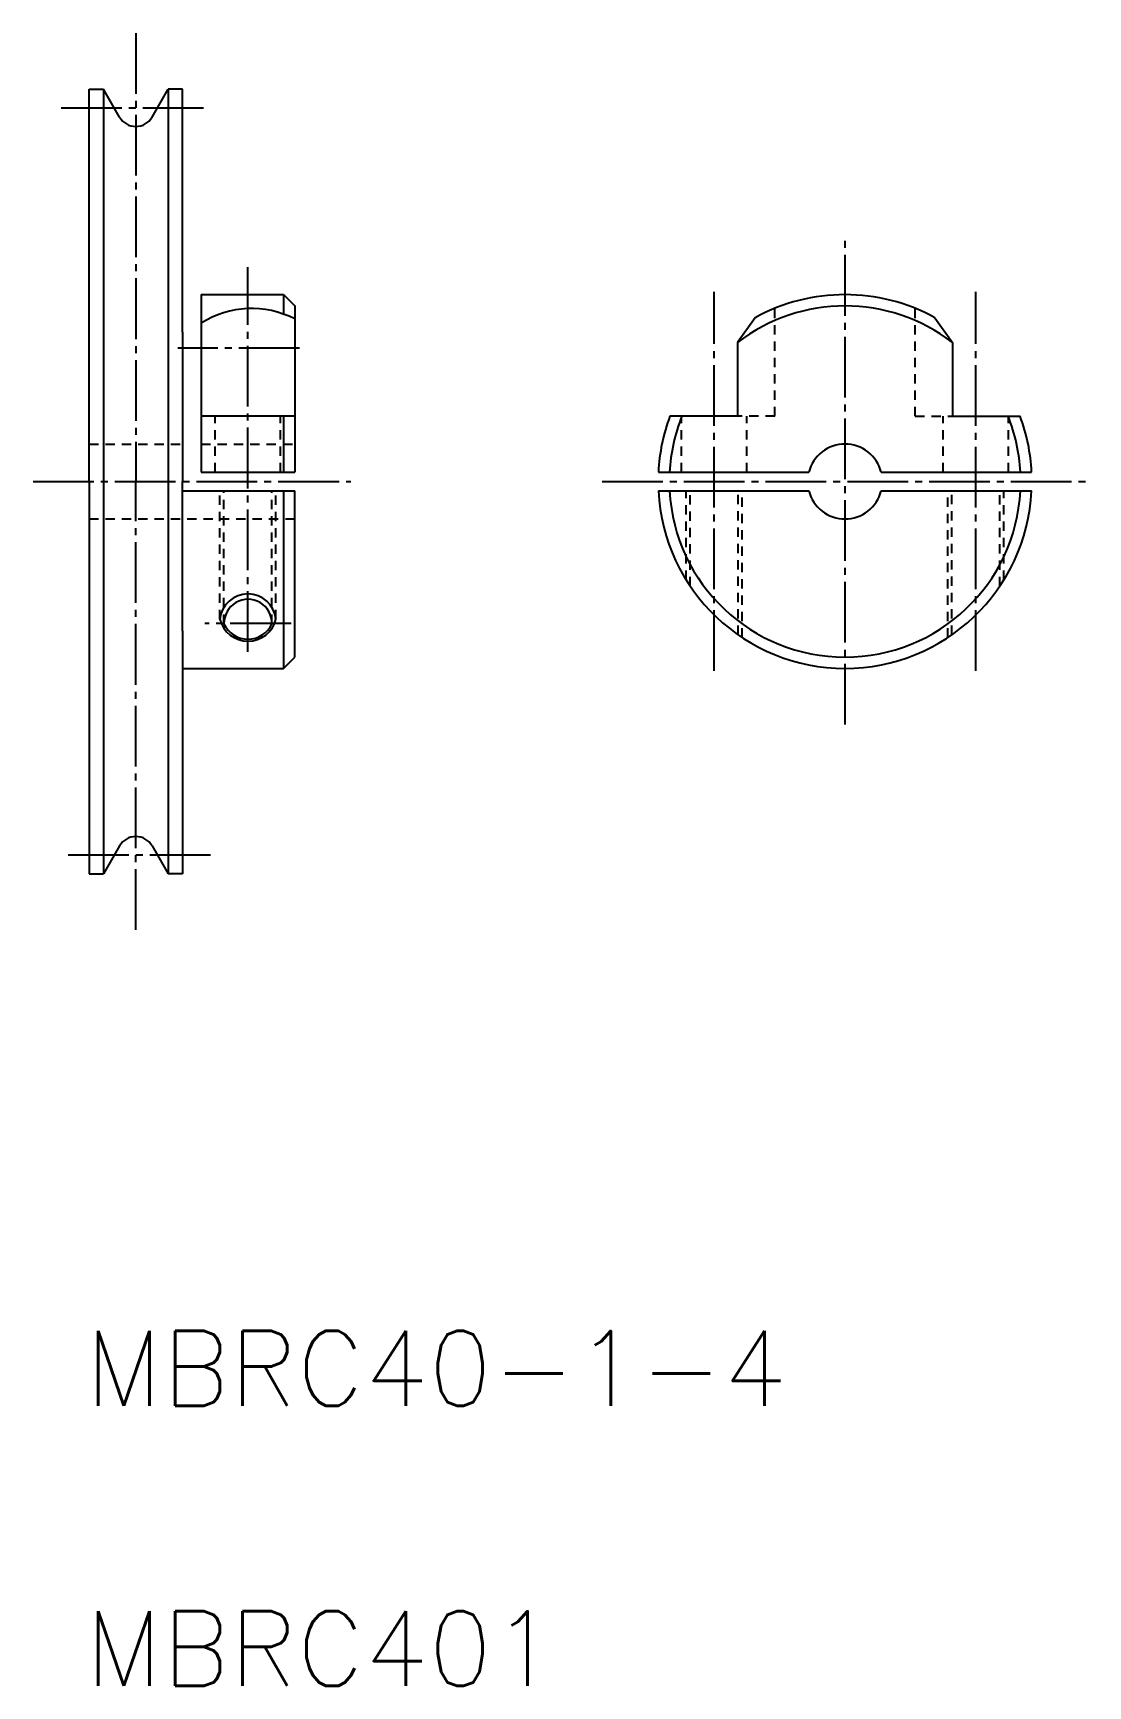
# Model space of a CAD drawing. Extents: x -204.6 to -148.2, y -7.5 to 80.9.
import ezdxf

# ---------------------------------------------------------------- set-up
doc = ezdxf.new("R2010")
doc.units = 0
doc.header["$LTSCALE"] = 0.25
doc.linetypes.add('CENTER', pattern=[17.5, 13, -1.5, 1.5, -1.5])
doc.linetypes.add('DASHED', pattern=[3.5, 2, -1.5])
doc.layers.get('0').update_dxf_attribs({"linetype": 'CONTINUOUS'})
doc.layers.add('CENTER', color=1, linetype='CENTER')
doc.styles.get("Standard").update_dxf_attribs({"font": 'txt.shx'})

msp = doc.modelspace()

# ---------------------------------------------------------------- linework, layer by layer
at = {"color": 7, "linetype": 'CONTINUOUS'}
for p, q in [((-201.607, 56.935), (-201.607, 77.935)), ((-201.607, 77.935), (-200.839, 77.935)), ((-200.839, 77.935), (-200.839, 35.935)), ((-199.973, 76.435), (-200.839, 77.935)), ((-198.241, 76.435), (-197.375, 77.935)), ((-197.375, 77.935), (-197.375, 35.935)), ((-196.607, 77.935), (-197.375, 77.935)), ((-196.607, 64.935), (-196.607, 77.935)), ((-195.607, 66.935), (-195.607, 57.435)), ((-195.607, 66.935), (-191.207, 66.935)), ((-191.207, 66.935), (-190.607, 66.335)), ((-191.207, 66.935), (-191.207, 65.896)), ((-190.607, 66.335), (-190.607, 57.435)), ((-196.607, 64.935), (-196.607, 56.935)), ((-191.207, 60.435), (-191.207, 57.435)), ((-166.908, 60.435), (-170.526, 60.435)), ((-155.408, 60.435), (-151.791, 60.435)), ((-201.607, 56.935), (-201.607, 35.935)), ((-196.607, 48.935), (-196.607, 56.935)), ((-195.607, 57.435), (-190.607, 57.435)), ((-171.146, 57.435), (-163.095, 57.435)), ((-159.222, 57.435), (-151.171, 57.435)), ((-196.607, 56.435), (-190.607, 56.435)), ((-191.207, 56.435), (-191.207, 46.935)), ((-190.607, 47.535), (-190.607, 56.435)), ((-171.146, 56.435), (-163.095, 56.435)), ((-159.222, 56.435), (-151.171, 56.435)), ((-196.607, 48.935), (-196.607, 35.935)), ((-196.607, 46.935), (-191.207, 46.935)), ((-191.207, 46.935), (-190.607, 47.535)), ((-199.973, 37.435), (-200.839, 35.935)), ((-198.241, 37.435), (-197.375, 35.935)), ((-201.607, 35.935), (-200.839, 35.935)), ((-196.607, 35.935), (-197.375, 35.935))]:
    msp.add_line(p, q, dxfattribs=at)
for p, q in [((-165.967, 65.703), (-166.908, 64.371)), ((-156.35, 65.703), (-155.408, 64.371)), ((-166.908, 64.371), (-166.908, 60.435)), ((-155.408, 64.371), (-155.408, 60.435)), ((-190.607, 60.435), (-195.607, 60.435))]:
    msp.add_line(p, q)
at = {"color": 3, "linetype": 'DASHED'}
for p, q in [((-164.908, 60.435), (-164.908, 66.205)), ((-157.408, 60.435), (-157.408, 66.205)), ((-194.857, 57.435), (-194.857, 60.435)), ((-191.357, 57.435), (-191.357, 60.435)), ((-169.908, 57.435), (-169.908, 60.435)), ((-164.908, 60.435), (-166.908, 60.435)), ((-166.408, 57.435), (-166.408, 60.435)), ((-157.408, 60.435), (-155.408, 60.435)), ((-155.908, 57.435), (-155.908, 60.435)), ((-152.408, 57.435), (-152.408, 60.435)), ((-201.607, 58.935), (-196.607, 58.935)), ((-195.607, 58.935), (-190.607, 58.935)), ((-194.607, 49.569), (-194.607, 56.435)), ((-194.392, 49.326), (-194.392, 56.435)), ((-191.821, 49.326), (-191.821, 56.435)), ((-191.607, 49.569), (-191.607, 56.435)), ((-169.658, 51.667), (-169.658, 56.435)), ((-169.444, 51.336), (-169.444, 56.435)), ((-166.873, 48.729), (-166.873, 56.435)), ((-166.658, 48.583), (-166.658, 56.435)), ((-155.658, 48.583), (-155.658, 56.435)), ((-155.444, 48.729), (-155.444, 56.435)), ((-152.873, 51.336), (-152.873, 56.435)), ((-152.658, 51.667), (-152.658, 56.435)), ((-201.607, 54.935), (-190.607, 54.935))]:
    msp.add_line(p, q, dxfattribs=at)
at = {"color": 7, "linetype": 'CONTINUOUS'}
for centre, radius, start, end in [((-199.107, 76.935), 1, 210, 330), ((-161.158, 56.935), 10, 61.25881, 118.74119), ((-192.907, 61.155), 5.036, 62.82499, 122.4211), ((-161.158, 56.935), 9.4, 52.28732, 127.71268), ((-161.158, 56.935), 10, 159.51268, 177.13402), ((-161.158, 56.935), 9.4, 158.13997, 176.95091), ((-161.158, 56.935), 9.4, 3.04909, 21.86003), ((-161.158, 56.935), 10, 2.86598, 20.48732), ((-161.158, 56.935), 2, 14.47751, 165.52249), ((-161.158, 56.935), 10, 182.86598, 357.13402), ((-161.158, 56.935), 9.4, 183.04909, 356.95091), ((-161.158, 56.935), 2, 194.47751, 345.52249), ((-193.107, 49.345), 1.286, 359.16565, 180.83435), ((-193.107, 49.905), 1.41, 204.249, 335.751), ((-199.107, 36.935), 1, 30, 150)]:
    msp.add_arc(centre, radius, start, end, dxfattribs=at)
at = {"color": 3}
for centre, radius, start, end in [((-193.107, 49.409), 1.509, 6.10051, 173.89949), ((-193.107, 49.93), 1.543, 193.55324, 346.44676)]:
    msp.add_arc(centre, radius, start, end, dxfattribs=at)
at = {"layer": 'CENTER', "color": 1, "linetype": 'CENTER'}
for p, q in [((-199.107, 80.935), (-199.107, 56.935)), ((-203.107, 76.935), (-195.107, 76.935)), ((-161.158, 43.935), (-161.158, 69.935)), ((-193.107, 47.818), (-193.107, 68.399)), ((-168.158, 46.794), (-168.158, 67.077)), ((-154.158, 46.794), (-154.158, 67.077)), ((-190.352, 64.077), (-196.862, 64.077)), ((-204.607, 56.935), (-187.607, 56.935)), ((-199.107, 32.935), (-199.107, 56.935)), ((-174.158, 56.935), (-148.158, 56.935)), ((-190.802, 49.336), (-195.411, 49.336)), ((-195.107, 36.935), (-203.107, 36.935))]:
    msp.add_line(p, q, dxfattribs=at)

# ---------------------------------------------------------------- texts
at = {"color": 7, "linetype": 'CONTINUOUS'}
for s, p in [('MBRC40-1-4', (-201.805, 7.475)), ('MBRC401', (-201.805, -7.525))]:
    msp.add_text(s, height=4, dxfattribs=at).set_placement(p)

doc.saveas('drawing.dxf')
